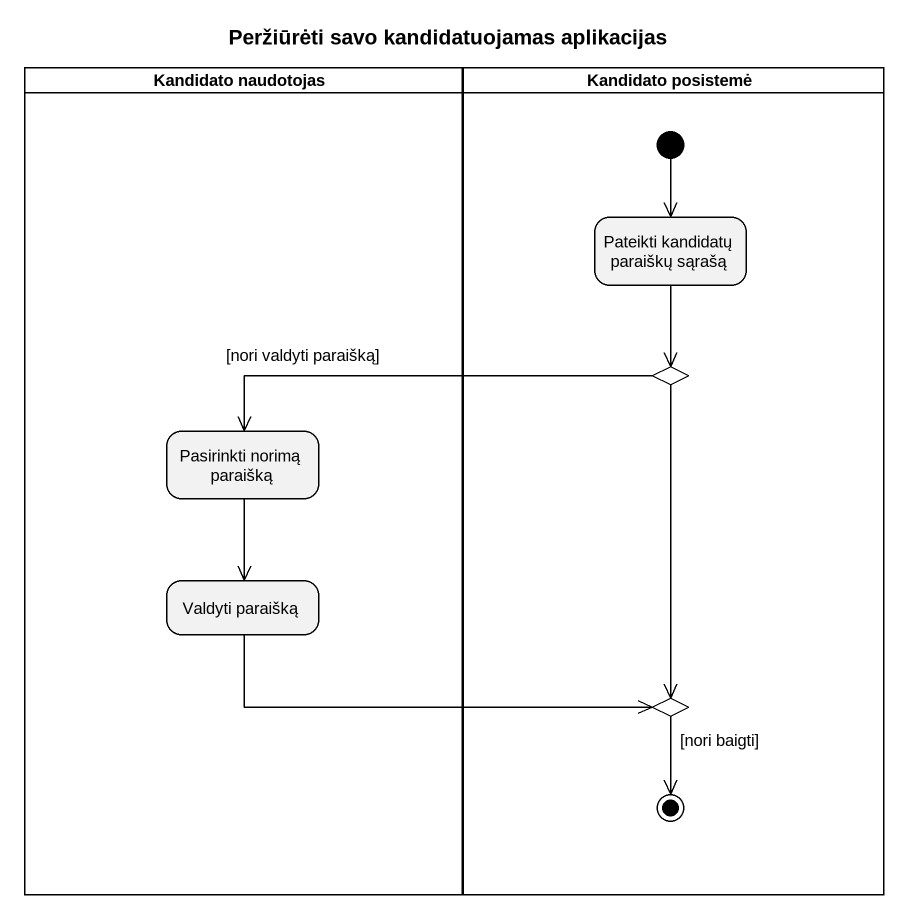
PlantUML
@startuml
title Peržiūrėti savo kandidatuojamas aplikacijas
hide empty description
state "Kandidato naudotojas" as Kandidato_naudotojas <<partition>> {
  state "Pasirinkti norimą paraišką" as Pasirinkti_norimą_paraišką
  state "Valdyti paraišką" as Valdyti_paraišką
}
state "Kandidato posistemė" as Kandidato_posistemė <<partition>> {
  state "Pateikti kandidatų paraiškų sąrašą" as Pateikti_kandidatų_paraiškų
  state choice1 <<choice>>
  state choice2 <<choice>>
  [*] --> Pateikti_kandidatų_paraiškų
  choice2 --> [*] : [nori baigti]
}
Pateikti_kandidatų_paraiškų --> choice1
choice1 -left-> Pasirinkti_norimą_paraišką : [nori valdyti paraišką]
choice1 --> choice2
Pasirinkti_norimą_paraišką --> Valdyti_paraišką
Valdyti_paraišką -right-> choice2
@enduml
